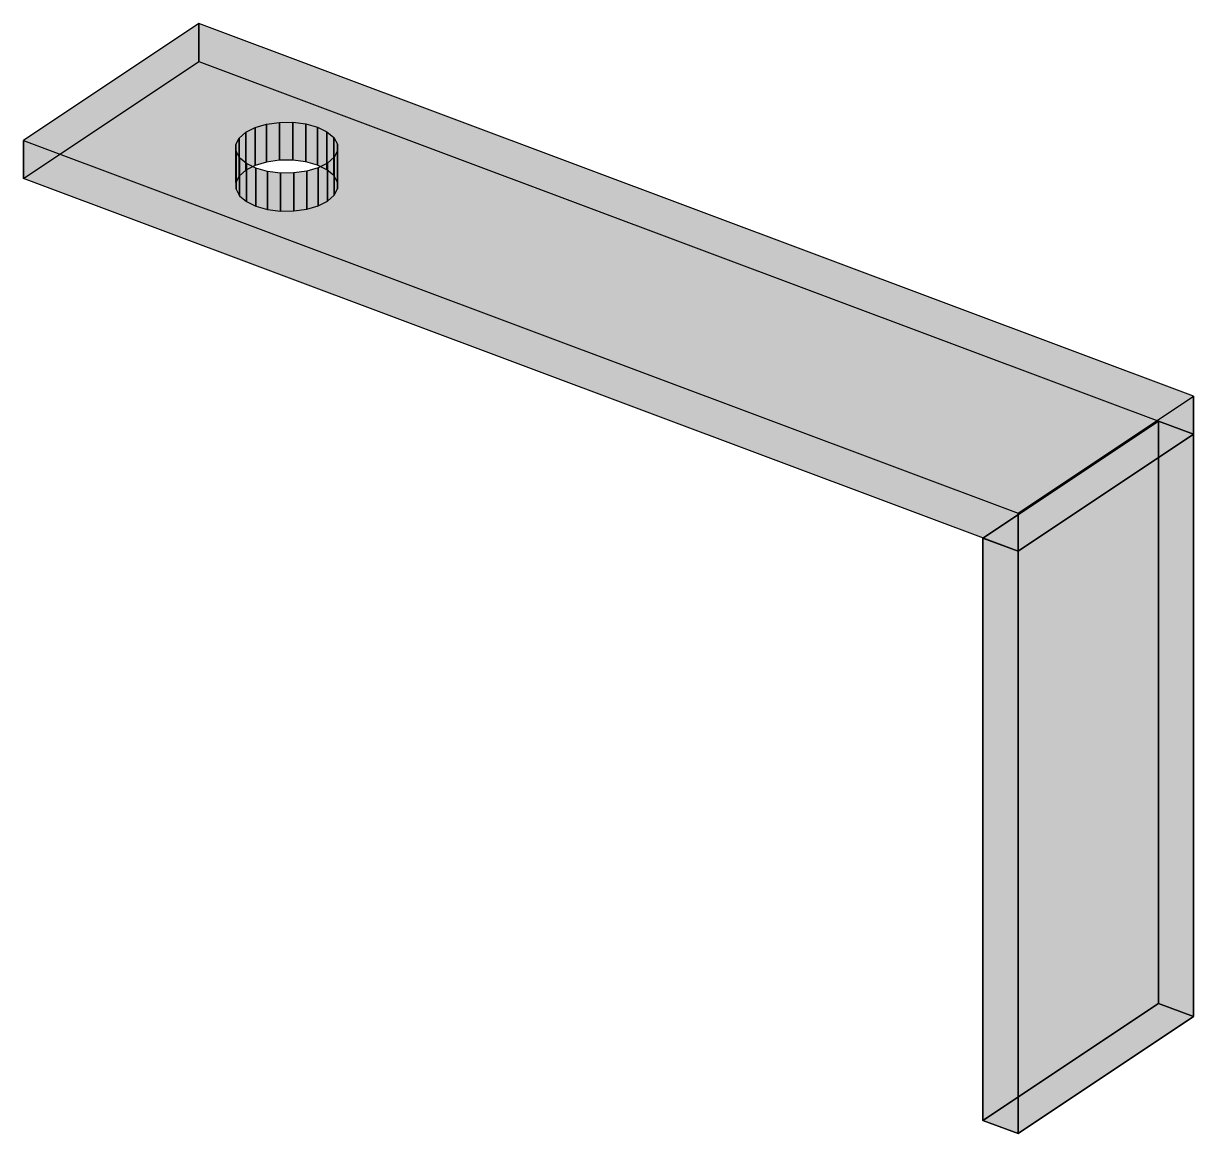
# Model space of a CAD drawing. Header units: millimetres. Extents: x 50 to 612415, y 2 to 4150.
# Drawn here: x 519018.1 to 519164.3, y 2748 to 2886.8 of the extents above; entities that cross this region are included whole.
import ezdxf

# ---------------------------------------------------------------- set-up
doc = ezdxf.new("R2010")
doc.units = ezdxf.units.MM
doc.layers.add('HATCH', color=8, linetype='Continuous', lineweight=9)
doc.layers.add('OUTLINE', color=7, linetype='Continuous', lineweight=25)

msp = doc.modelspace()

# ---------------------------------------------------------------- hatches: boundary and pattern name
at = {"layer": 'HATCH', "true_color": 0x46848e}
for points in [[(519018.104, 2867.451), (519040.035, 2882.071), (519040.035, 2886.82), (519018.104, 2872.199)], [(519164.311, 2835.468), (519142.38, 2820.847), (519142.38, 2825.595), (519164.311, 2840.216)], [(519159.925, 2764.306), (519137.994, 2749.685), (519137.994, 2822.492), (519159.925, 2837.112)], [(519142.38, 2748.041), (519164.311, 2762.661), (519164.311, 2835.468), (519142.38, 2820.847)]]:
    msp.add_hatch(color=145, dxfattribs=at).paths.add_polyline_path(points)
at = {"layer": 'HATCH', "true_color": 0x468f99}
for points in [[(519040.035, 2886.82), (519018.104, 2872.199), (519050.096, 2874.451)], [(519040.035, 2886.82), (519050.096, 2874.451), (519051.766, 2874.46)], [(519040.035, 2886.82), (519051.766, 2874.46), (519053.383, 2874.253)], [(519040.035, 2886.82), (519053.383, 2874.253), (519054.838, 2873.844)], [(519040.035, 2886.82), (519054.838, 2873.844), (519056.032, 2873.26)], [(519040.035, 2886.82), (519056.032, 2873.26), (519056.883, 2872.541)], [(519164.311, 2840.216), (519040.035, 2886.82), (519056.883, 2872.541)], [(519050.096, 2869.703), (519018.104, 2867.451), (519040.035, 2882.071)], [(519051.766, 2869.712), (519050.096, 2869.703), (519040.035, 2882.071)], [(519053.383, 2869.505), (519051.766, 2869.712), (519040.035, 2882.071)], [(519054.838, 2869.095), (519053.383, 2869.505), (519040.035, 2882.071)], [(519056.032, 2868.512), (519054.838, 2869.095), (519040.035, 2882.071)], [(519056.883, 2867.793), (519056.032, 2868.512), (519040.035, 2882.071)], [(519056.883, 2867.793), (519040.035, 2882.071), (519164.311, 2835.468)], [(519018.104, 2872.199), (519048.488, 2874.226), (519050.096, 2874.451)], [(519018.104, 2872.199), (519047.051, 2873.801), (519048.488, 2874.226)], [(519018.104, 2872.199), (519045.883, 2873.204), (519047.051, 2873.801)], [(519045.064, 2872.476), (519045.883, 2873.204), (519018.104, 2872.199)], [(519044.65, 2871.668), (519045.064, 2872.476), (519018.104, 2872.199)], [(519044.668, 2870.833), (519044.65, 2871.668), (519018.104, 2872.199)], [(519018.104, 2872.199), (519045.118, 2870.029), (519044.668, 2870.833)], [(519018.104, 2872.199), (519045.969, 2869.31), (519045.118, 2870.029)], [(519018.104, 2872.199), (519047.163, 2868.726), (519045.969, 2869.31)], [(519018.104, 2872.199), (519048.618, 2868.317), (519047.163, 2868.726)], [(519018.104, 2872.199), (519164.311, 2840.216), (519048.618, 2868.317)], [(519018.104, 2872.199), (519142.38, 2825.595), (519164.311, 2840.216)], [(519164.311, 2840.216), (519056.883, 2872.541), (519057.333, 2871.737)], [(519164.311, 2840.216), (519057.333, 2871.737), (519057.351, 2870.902)], [(519164.311, 2840.216), (519056.937, 2870.094), (519056.118, 2869.366)], [(519164.311, 2840.216), (519057.351, 2870.902), (519056.937, 2870.094)], [(519050.096, 2869.703), (519048.488, 2869.478), (519018.104, 2867.451)], [(519048.488, 2869.478), (519047.051, 2869.053), (519018.104, 2867.451)], [(519047.051, 2869.053), (519045.883, 2868.456), (519018.104, 2867.451)], [(519164.311, 2840.216), (519054.95, 2868.769), (519053.513, 2868.344)], [(519164.311, 2840.216), (519056.118, 2869.366), (519054.95, 2868.769)], [(519018.104, 2867.451), (519045.883, 2868.456), (519045.064, 2867.728)], [(519018.104, 2867.451), (519045.064, 2867.728), (519044.65, 2866.919)], [(519018.104, 2867.451), (519044.65, 2866.919), (519044.668, 2866.084)], [(519044.668, 2866.084), (519045.118, 2865.28), (519018.104, 2867.451)], [(519045.118, 2865.28), (519045.969, 2864.562), (519018.104, 2867.451)], [(519045.969, 2864.562), (519047.163, 2863.978), (519018.104, 2867.451)], [(519047.163, 2863.978), (519048.618, 2863.569), (519018.104, 2867.451)], [(519048.618, 2863.569), (519164.311, 2835.468), (519018.104, 2867.451)], [(519164.311, 2835.468), (519142.38, 2820.847), (519018.104, 2867.451)], [(519164.311, 2840.216), (519050.235, 2868.11), (519048.618, 2868.317)], [(519164.311, 2840.216), (519051.905, 2868.119), (519050.235, 2868.11)], [(519164.311, 2840.216), (519053.513, 2868.344), (519051.905, 2868.119)], [(519057.333, 2866.989), (519056.883, 2867.793), (519164.311, 2835.468)], [(519056.937, 2865.345), (519057.351, 2866.154), (519164.311, 2835.468)], [(519057.351, 2866.154), (519057.333, 2866.989), (519164.311, 2835.468)], [(519054.95, 2864.021), (519056.118, 2864.618), (519164.311, 2835.468)], [(519056.118, 2864.618), (519056.937, 2865.345), (519164.311, 2835.468)], [(519048.618, 2863.569), (519050.235, 2863.361), (519164.311, 2835.468)], [(519050.235, 2863.361), (519051.905, 2863.371), (519164.311, 2835.468)], [(519051.905, 2863.371), (519053.513, 2863.596), (519164.311, 2835.468)], [(519053.513, 2863.596), (519054.95, 2864.021), (519164.311, 2835.468)], [(519159.925, 2837.112), (519137.994, 2822.492), (519142.38, 2820.847)], [(519159.925, 2837.112), (519142.38, 2820.847), (519164.311, 2835.468)], [(519142.38, 2748.041), (519137.994, 2749.685), (519159.925, 2764.306)], [(519164.311, 2762.661), (519142.38, 2748.041), (519159.925, 2764.306)]]:
    msp.add_hatch(color=135, dxfattribs=at).paths.add_polyline_path(points)
at = {"layer": 'HATCH', "true_color": 0x468690}
for points in [[(519040.035, 2882.071), (519164.311, 2835.468), (519164.311, 2840.216), (519040.035, 2886.82)], [(519142.38, 2820.847), (519018.104, 2867.451), (519018.104, 2872.199), (519142.38, 2825.595)], [(519164.311, 2762.661), (519159.925, 2764.306), (519159.925, 2837.112), (519164.311, 2835.468)], [(519137.994, 2749.685), (519142.38, 2748.041), (519142.38, 2820.847), (519137.994, 2822.492)]]:
    msp.add_hatch(color=145, dxfattribs=at).paths.add_polyline_path(points)
at = {"layer": 'HATCH', "true_color": 0x468892}
for points in [[(519050.096, 2869.703), (519048.488, 2869.478), (519048.488, 2874.226), (519050.096, 2874.451)], [(519051.766, 2869.712), (519050.096, 2869.703), (519050.096, 2874.451), (519051.766, 2874.46)], [(519053.383, 2869.505), (519051.766, 2869.712), (519051.766, 2874.46), (519053.383, 2874.253)], [(519048.618, 2863.569), (519050.235, 2863.361), (519050.235, 2868.11), (519048.618, 2868.317)], [(519050.235, 2863.361), (519051.905, 2863.371), (519051.905, 2868.119), (519050.235, 2868.11)], [(519051.905, 2863.371), (519053.513, 2863.596), (519053.513, 2868.344), (519051.905, 2868.119)]]:
    msp.add_hatch(color=145, dxfattribs=at).paths.add_polyline_path(points)
at = {"layer": 'HATCH', "true_color": 0x46838d}
for points in [[(519045.883, 2868.456), (519045.064, 2867.728), (519045.064, 2872.476), (519045.883, 2873.204)], [(519056.118, 2864.618), (519056.937, 2865.345), (519056.937, 2870.094), (519056.118, 2869.366)]]:
    msp.add_hatch(color=145, dxfattribs=at).paths.add_polyline_path(points)
at = {"layer": 'HATCH', "true_color": 0x46858f}
for points in [[(519047.051, 2869.053), (519045.883, 2868.456), (519045.883, 2873.204), (519047.051, 2873.801)], [(519056.032, 2868.512), (519054.838, 2869.095), (519054.838, 2873.844), (519056.032, 2873.26)], [(519045.969, 2864.562), (519047.163, 2863.978), (519047.163, 2868.726), (519045.969, 2869.31)], [(519054.95, 2864.021), (519056.118, 2864.618), (519056.118, 2869.366), (519054.95, 2868.769)]]:
    msp.add_hatch(color=145, dxfattribs=at).paths.add_polyline_path(points)
at = {"layer": 'HATCH', "true_color": 0x468791}
for points in [[(519048.488, 2869.478), (519047.051, 2869.053), (519047.051, 2873.801), (519048.488, 2874.226)], [(519054.838, 2869.095), (519053.383, 2869.505), (519053.383, 2874.253), (519054.838, 2873.844)], [(519047.163, 2863.978), (519048.618, 2863.569), (519048.618, 2868.317), (519047.163, 2868.726)], [(519053.513, 2863.596), (519054.95, 2864.021), (519054.95, 2868.769), (519053.513, 2868.344)]]:
    msp.add_hatch(color=145, dxfattribs=at).paths.add_polyline_path(points)
at = {"layer": 'HATCH', "true_color": 0x46848d}
for points in [[(519056.883, 2867.793), (519056.032, 2868.512), (519056.032, 2873.26), (519056.883, 2872.541)], [(519045.118, 2865.28), (519045.969, 2864.562), (519045.969, 2869.31), (519045.118, 2870.029)]]:
    msp.add_hatch(color=145, dxfattribs=at).paths.add_polyline_path(points)
at = {"layer": 'HATCH', "true_color": 0x46818b}
for points in [[(519045.064, 2867.728), (519044.65, 2866.919), (519044.65, 2871.668), (519045.064, 2872.476)], [(519057.333, 2866.989), (519056.883, 2867.793), (519056.883, 2872.541), (519057.333, 2871.737)], [(519044.668, 2866.084), (519045.118, 2865.28), (519045.118, 2870.029), (519044.668, 2870.833)], [(519056.937, 2865.345), (519057.351, 2866.154), (519057.351, 2870.902), (519056.937, 2870.094)]]:
    msp.add_hatch(color=137, dxfattribs=at).paths.add_polyline_path(points)
at = {"layer": 'HATCH', "true_color": 0x467f88}
for points in [[(519044.65, 2866.919), (519044.668, 2866.084), (519044.668, 2870.833), (519044.65, 2871.668)], [(519057.351, 2866.154), (519057.333, 2866.989), (519057.333, 2871.737), (519057.351, 2870.902)]]:
    msp.add_hatch(color=137, dxfattribs=at).paths.add_polyline_path(points)

# ---------------------------------------------------------------- linework, layer by layer
at = {"layer": 'OUTLINE', "color": 139, "true_color": 0x42544a}
for p, q in [((519040.035, 2886.82), (519018.104, 2872.199)), ((519040.035, 2886.82), (519018.104, 2872.199)), ((519040.035, 2882.071), (519040.035, 2886.82)), ((519164.311, 2840.216), (519040.035, 2886.82)), ((519164.311, 2840.216), (519040.035, 2886.82)), ((519040.035, 2886.82), (519040.035, 2882.071)), ((519018.104, 2867.451), (519040.035, 2882.071)), ((519018.104, 2867.451), (519040.035, 2882.071)), ((519040.035, 2882.071), (519164.311, 2835.468)), ((519040.035, 2882.071), (519164.311, 2835.468)), ((519048.488, 2874.226), (519050.096, 2874.451)), ((519048.488, 2874.226), (519050.096, 2874.451)), ((519050.096, 2874.451), (519051.766, 2874.46)), ((519050.096, 2874.451), (519051.766, 2874.46)), ((519050.096, 2869.703), (519050.096, 2874.451)), ((519050.096, 2874.451), (519050.096, 2869.703)), ((519051.766, 2874.46), (519053.383, 2874.253)), ((519051.766, 2874.46), (519051.766, 2869.712)), ((519051.766, 2869.712), (519051.766, 2874.46)), ((519051.766, 2874.46), (519053.383, 2874.253)), ((519045.064, 2872.476), (519045.883, 2873.204)), ((519045.064, 2872.476), (519045.883, 2873.204)), ((519045.883, 2873.204), (519047.051, 2873.801)), ((519045.883, 2873.204), (519047.051, 2873.801)), ((519045.883, 2868.456), (519045.883, 2873.204)), ((519045.883, 2873.204), (519045.883, 2868.456)), ((519047.051, 2873.801), (519048.488, 2874.226)), ((519047.051, 2873.801), (519048.488, 2874.226)), ((519047.051, 2869.053), (519047.051, 2873.801)), ((519047.051, 2873.801), (519047.051, 2869.053)), ((519048.488, 2869.478), (519048.488, 2874.226)), ((519048.488, 2874.226), (519048.488, 2869.478)), ((519053.383, 2874.253), (519054.838, 2873.844)), ((519053.383, 2874.253), (519053.383, 2869.505)), ((519053.383, 2869.505), (519053.383, 2874.253)), ((519053.383, 2874.253), (519054.838, 2873.844)), ((519054.838, 2873.844), (519056.032, 2873.26)), ((519054.838, 2873.844), (519054.838, 2869.095)), ((519054.838, 2869.095), (519054.838, 2873.844)), ((519054.838, 2873.844), (519056.032, 2873.26)), ((519056.032, 2873.26), (519056.883, 2872.541)), ((519056.032, 2873.26), (519056.032, 2868.512)), ((519056.032, 2868.512), (519056.032, 2873.26)), ((519056.032, 2873.26), (519056.883, 2872.541)), ((519018.104, 2872.199), (519018.104, 2867.451)), ((519018.104, 2867.451), (519018.104, 2872.199)), ((519018.104, 2872.199), (519142.38, 2825.595)), ((519018.104, 2872.199), (519142.38, 2825.595)), ((519044.65, 2871.668), (519045.064, 2872.476)), ((519044.65, 2871.668), (519045.064, 2872.476)), ((519044.65, 2866.919), (519044.65, 2871.668)), ((519044.668, 2870.833), (519044.65, 2871.668)), ((519044.65, 2871.668), (519044.65, 2866.919)), ((519044.668, 2870.833), (519044.65, 2871.668)), ((519045.064, 2867.728), (519045.064, 2872.476)), ((519045.064, 2872.476), (519045.064, 2867.728)), ((519056.883, 2872.541), (519056.883, 2867.793)), ((519056.883, 2867.793), (519056.883, 2872.541)), ((519056.883, 2872.541), (519057.333, 2871.737)), ((519056.883, 2872.541), (519057.333, 2871.737)), ((519057.333, 2871.737), (519057.333, 2866.989)), ((519057.333, 2866.989), (519057.333, 2871.737)), ((519057.333, 2871.737), (519057.351, 2870.902)), ((519057.333, 2871.737), (519057.351, 2870.902)), ((519044.668, 2866.084), (519044.668, 2870.833)), ((519045.118, 2870.029), (519044.668, 2870.833)), ((519044.668, 2870.833), (519044.668, 2866.084)), ((519045.118, 2870.029), (519044.668, 2870.833)), ((519056.937, 2870.094), (519056.118, 2869.366)), ((519056.937, 2870.094), (519056.118, 2869.366)), ((519057.351, 2870.902), (519056.937, 2870.094)), ((519057.351, 2870.902), (519056.937, 2870.094)), ((519056.937, 2870.094), (519056.937, 2865.345)), ((519056.937, 2865.345), (519056.937, 2870.094)), ((519057.351, 2870.902), (519057.351, 2866.154)), ((519057.351, 2866.154), (519057.351, 2870.902)), ((519045.118, 2865.28), (519045.118, 2870.029)), ((519045.969, 2869.31), (519045.118, 2870.029)), ((519045.969, 2869.31), (519045.118, 2870.029)), ((519045.118, 2870.029), (519045.118, 2865.28)), ((519047.051, 2869.053), (519045.883, 2868.456)), ((519047.051, 2869.053), (519045.883, 2868.456)), ((519045.969, 2864.562), (519045.969, 2869.31)), ((519047.163, 2868.726), (519045.969, 2869.31)), ((519047.163, 2868.726), (519045.969, 2869.31)), ((519045.969, 2869.31), (519045.969, 2864.562)), ((519048.488, 2869.478), (519047.051, 2869.053)), ((519048.488, 2869.478), (519047.051, 2869.053)), ((519047.163, 2863.978), (519047.163, 2868.726)), ((519048.618, 2868.317), (519047.163, 2868.726)), ((519048.618, 2868.317), (519047.163, 2868.726)), ((519047.163, 2868.726), (519047.163, 2863.978)), ((519050.096, 2869.703), (519048.488, 2869.478)), ((519050.096, 2869.703), (519048.488, 2869.478)), ((519051.766, 2869.712), (519050.096, 2869.703)), ((519051.766, 2869.712), (519050.096, 2869.703)), ((519053.383, 2869.505), (519051.766, 2869.712)), ((519053.383, 2869.505), (519051.766, 2869.712)), ((519054.838, 2869.095), (519053.383, 2869.505)), ((519054.838, 2869.095), (519053.383, 2869.505)), ((519054.95, 2868.769), (519053.513, 2868.344)), ((519054.95, 2868.769), (519053.513, 2868.344)), ((519056.032, 2868.512), (519054.838, 2869.095)), ((519056.032, 2868.512), (519054.838, 2869.095)), ((519056.118, 2869.366), (519054.95, 2868.769)), ((519056.118, 2869.366), (519054.95, 2868.769)), ((519054.95, 2868.769), (519054.95, 2864.021)), ((519054.95, 2864.021), (519054.95, 2868.769)), ((519056.118, 2869.366), (519056.118, 2864.618)), ((519056.118, 2864.618), (519056.118, 2869.366)), ((519142.38, 2820.847), (519018.104, 2867.451)), ((519142.38, 2820.847), (519018.104, 2867.451)), ((519045.064, 2867.728), (519044.65, 2866.919)), ((519045.064, 2867.728), (519044.65, 2866.919)), ((519045.883, 2868.456), (519045.064, 2867.728)), ((519045.883, 2868.456), (519045.064, 2867.728)), ((519048.618, 2863.569), (519048.618, 2868.317)), ((519050.235, 2868.11), (519048.618, 2868.317)), ((519048.618, 2868.317), (519048.618, 2863.569)), ((519050.235, 2868.11), (519048.618, 2868.317)), ((519051.905, 2868.119), (519050.235, 2868.11)), ((519051.905, 2868.119), (519050.235, 2868.11)), ((519050.235, 2863.361), (519050.235, 2868.11)), ((519050.235, 2868.11), (519050.235, 2863.361)), ((519053.513, 2868.344), (519051.905, 2868.119)), ((519053.513, 2868.344), (519051.905, 2868.119)), ((519051.905, 2868.119), (519051.905, 2863.371)), ((519051.905, 2863.371), (519051.905, 2868.119)), ((519053.513, 2868.344), (519053.513, 2863.596)), ((519053.513, 2863.596), (519053.513, 2868.344)), ((519056.883, 2867.793), (519056.032, 2868.512)), ((519056.883, 2867.793), (519056.032, 2868.512)), ((519057.333, 2866.989), (519056.883, 2867.793)), ((519057.333, 2866.989), (519056.883, 2867.793)), ((519044.65, 2866.919), (519044.668, 2866.084)), ((519044.65, 2866.919), (519044.668, 2866.084)), ((519044.668, 2866.084), (519045.118, 2865.28)), ((519044.668, 2866.084), (519045.118, 2865.28)), ((519056.937, 2865.345), (519057.351, 2866.154)), ((519056.937, 2865.345), (519057.351, 2866.154)), ((519057.351, 2866.154), (519057.333, 2866.989)), ((519057.351, 2866.154), (519057.333, 2866.989)), ((519045.118, 2865.28), (519045.969, 2864.562)), ((519045.118, 2865.28), (519045.969, 2864.562)), ((519045.969, 2864.562), (519047.163, 2863.978)), ((519045.969, 2864.562), (519047.163, 2863.978)), ((519054.95, 2864.021), (519056.118, 2864.618)), ((519054.95, 2864.021), (519056.118, 2864.618)), ((519056.118, 2864.618), (519056.937, 2865.345)), ((519056.118, 2864.618), (519056.937, 2865.345)), ((519047.163, 2863.978), (519048.618, 2863.569)), ((519047.163, 2863.978), (519048.618, 2863.569)), ((519048.618, 2863.569), (519050.235, 2863.361)), ((519048.618, 2863.569), (519050.235, 2863.361)), ((519050.235, 2863.361), (519051.905, 2863.371)), ((519050.235, 2863.361), (519051.905, 2863.371)), ((519051.905, 2863.371), (519053.513, 2863.596)), ((519051.905, 2863.371), (519053.513, 2863.596)), ((519053.513, 2863.596), (519054.95, 2864.021)), ((519053.513, 2863.596), (519054.95, 2864.021)), ((519142.38, 2825.595), (519164.311, 2840.216)), ((519142.38, 2825.595), (519164.311, 2840.216)), ((519164.311, 2835.468), (519164.311, 2840.216)), ((519164.311, 2840.216), (519164.311, 2835.468)), ((519137.994, 2822.492), (519159.925, 2837.112)), ((519159.925, 2837.112), (519137.994, 2822.492)), ((519159.925, 2764.306), (519159.925, 2837.112)), ((519159.925, 2837.112), (519164.311, 2835.468)), ((519159.925, 2837.112), (519159.925, 2764.306)), ((519164.311, 2835.468), (519159.925, 2837.112)), ((519164.311, 2835.468), (519142.38, 2820.847)), ((519164.311, 2835.468), (519142.38, 2820.847)), ((519142.38, 2820.847), (519164.311, 2835.468)), ((519164.311, 2835.468), (519142.38, 2820.847)), ((519164.311, 2835.468), (519164.311, 2762.661)), ((519164.311, 2762.661), (519164.311, 2835.468)), ((519142.38, 2825.595), (519142.38, 2820.847)), ((519142.38, 2820.847), (519142.38, 2825.595)), ((519137.994, 2749.685), (519137.994, 2822.492)), ((519142.38, 2820.847), (519137.994, 2822.492)), ((519137.994, 2822.492), (519137.994, 2749.685)), ((519137.994, 2822.492), (519142.38, 2820.847)), ((519142.38, 2820.847), (519142.38, 2748.041)), ((519142.38, 2748.041), (519142.38, 2820.847)), ((519137.994, 2749.685), (519159.925, 2764.306)), ((519159.925, 2764.306), (519137.994, 2749.685)), ((519159.925, 2764.306), (519164.311, 2762.661)), ((519164.311, 2762.661), (519159.925, 2764.306)), ((519164.311, 2762.661), (519142.38, 2748.041)), ((519142.38, 2748.041), (519164.311, 2762.661)), ((519142.38, 2748.041), (519137.994, 2749.685)), ((519137.994, 2749.685), (519142.38, 2748.041))]:
    msp.add_line(p, q, dxfattribs=at)

doc.saveas('drawing.dxf')
